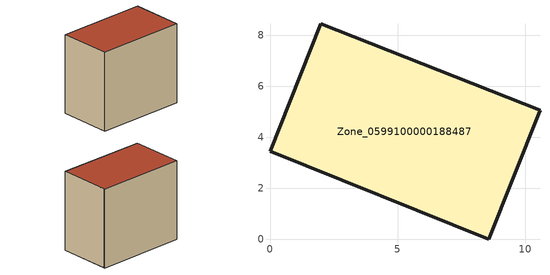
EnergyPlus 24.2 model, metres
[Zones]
Zone_0599100000188487
 floor ground (C_G): 10.53,4.92 8.58,0 0,3.45 1.98,8.45 10.59,5.05 z0.44
 wall outside (C_F): 10.59,5.05 1.98,8.45 0,3.45 8.58,0 10.53,4.92 10.59,5.05 z0.44:8.54
 roof outside (C_R): 8.58,0 10.53,4.92 10.59,5.05 1.98,8.45 0,3.45 z8.54
[BUILDING]
Pand.0599100000188487: North Axis=0; Terrain=City; Loads Convergence Tolerance Value=0.04; Temperature Convergence Tolerance Value=0.4; Solar Distribution=FullExterior; Maximum Number of Warmup Days=25; Minimum Number of Warmup Days=1
[Site:Location]
Rotterdam.The.Hague.AP_ZH_NLD Design_Conditions: Latitude=51.96; Longitude=4.45; Time Zone=1; Elevation=-4.5
[SITE:GROUNDTEMPERATURE:BUILDINGSURFACE]
18, 18, 18, 18, 18, 18, 18, 18, 18, 18, 18, 18
[MATERIAL] Thermal Absorptance=0.9; Solar Absorptance=0.7; Visible Absorptance=0.7
Name | Roughness | Thickness | Conductivity | Density | Specific Heat
G.TI.1965-1974 | MediumSmooth | 0.15 | 0.882353 | 540 | 1210
F.TI.1965-1974 | Rough | 0.3 | 0.697674 | 1920 | 840
R.TI.1965-1974 | MediumRough | 0.2 | 0.232558 | 1500 | 1000
[CONSTRUCTION]
C_G: G.TI.1965-1974
C_F: F.TI.1965-1974
C_R: R.TI.1965-1974
[ZONE]
Zone_0599100000188487: Type=1; Multiplier=1; Ceiling Height=Autocalculate; Volume=Autocalculate; Floor Area=autocalculate; Part of Total Floor Area=Yes
[ZONEINFILTRATION:DESIGNFLOWRATE]
Infil_Zone_0599100000188487: Zone or ZoneList or Space or SpaceList=Zone_0599100000188487; Schedule=AlwaysOn; Design Flow Rate Calculation Method=Flow/Area; Flow Rate per Floor Area=0.003; Constant Term Coefficient=1; Temperature Term Coefficient=0; Velocity Term Coefficient=0; Velocity Squared Term Coefficient=0
[HVACTEMPLATE:ZONE:IDEALLOADSAIRSYSTEM]
Zone_0599100000188487: Maximum Heating Supply Air Temperature=50; Minimum Cooling Supply Air Temperature=13; Maximum Heating Supply Air Humidity Ratio=0.0156; Minimum Cooling Supply Air Humidity Ratio=0.0077; Heating Limit=NoLimit; Cooling Limit=NoLimit; Dehumidification Control Type=ConstantSensibleHeatRatio; Cooling Sensible Heat Ratio=0.7; Dehumidification Setpoint=60; Humidification Control Type=None; Humidification Setpoint=30; Outdoor Air Method=None; Outdoor Air Flow Rate per Person=0.00944; Outdoor Air Flow Rate per Zone Floor Area=0; Outdoor Air Flow Rate per Zone=0; Demand Controlled Ventilation Type=None; Outdoor Air Economizer Type=NoEconomizer; Heat Recovery Type=None; Sensible Heat Recovery Effectiveness=0.7; Latent Heat Recovery Effectiveness=0.65
[ZONECONTROL:THERMOSTAT]
ThermostatControl_Zone_0599100000188487: Zone or ZoneList=Zone_0599100000188487; Control Type Schedule=DualSetpointControlType; Control 1=Thermostat_Zone_0599100000188487; Temperature Difference Between Cutout And Setpoint=0
[THERMOSTATSETPOINT:DUALSETPOINT]
Thermostat_Zone_0599100000188487: Heating Setpoint Temperature Schedule=HeatingSetpoint_Zone_0599100000188487; Cooling Setpoint Temperature Schedule=CoolingSetpoint_Zone_0599100000188487
[SCHEDULE:COMPACT]
HeatingSetpoint_Zone_0599100000188487: Through: 12/31, For: AllDays, Until: 24:00, 21
CoolingSetpoint_Zone_0599100000188487: Through: 12/31, For: AllDays, Until: 24:00, 24
DualSetpointControlType: Through: 12/31, For: AllDays, Until: 24:00, 4
AlwaysOn: Through: 12/31, For: AllDays, Until: 24:00, 1
